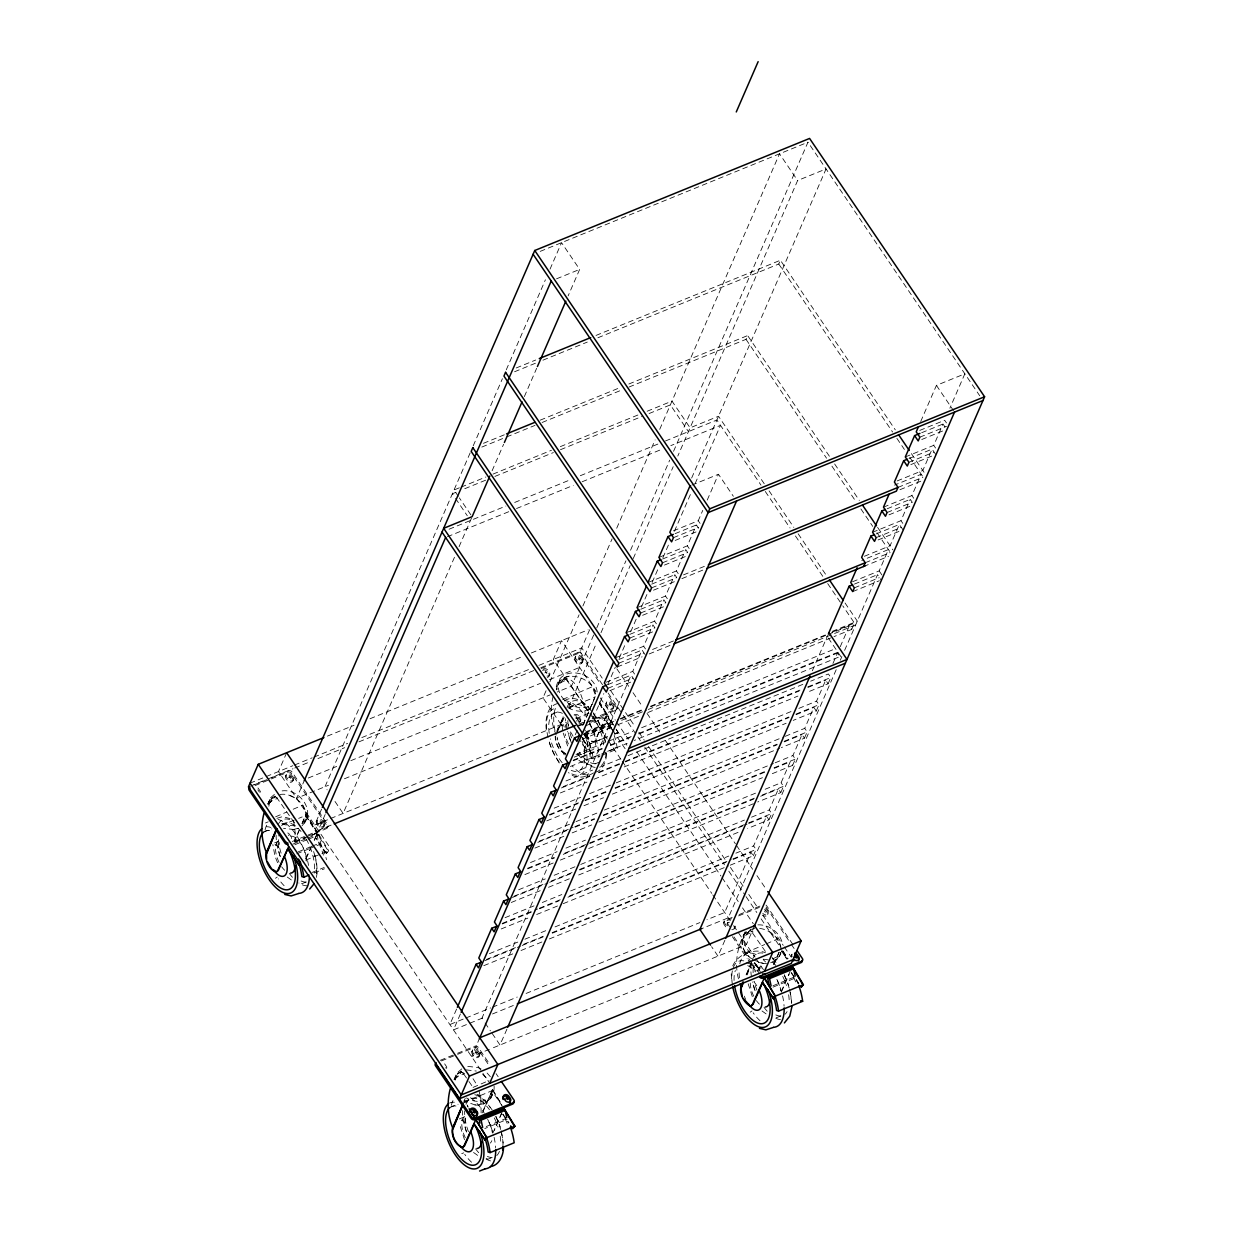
<?xml version="1.0" encoding="UTF-8"?>
<svg xmlns="http://www.w3.org/2000/svg" width="1233" height="1233" viewBox="0 0 1233 1233"><rect width="100%" height="100%" fill="white"/><g stroke="black" fill="none" stroke-linecap="round" stroke-linejoin="round"><path stroke-width="0.75" stroke-dasharray="5 3.75" d="M279.953 794.499C295.766 791.648 314.893 812.193 301.931 825.91C318.022 810.929 297.245 785.174 278.488 791.771M268.84 806.243L270.52 797.782L276.978 792.172M293.192 809.233L302.763 805.118L306.308 814.15L304.628 822.658M455.177 1080.17L456.796 1073.188L463.254 1067.593M492.584 1089.602L490.919 1098.033L484.461 1103.658L474.936 1104.922L464.348 1101.069L468.155 1107.234M494.109 1086.073C494.849 1096.507 485.972 1106.972 474.936 1104.922M481.132 1112.967L480.839 1099.343L479.144 1091.267M316.342 877.387L317.251 872.579L316.665 862.622L314.061 851.695M563.142 716.681L562.032 722.584L562.464 729.921M606.636 754.226C606.097 761.532 603.045 770.64 594.923 772.336M747.368 974.856L750.404 964.376M553.047 696.599C549.918 709.268 550.92 723.016 556.191 734.976M583.086 724.958L595.107 696.553M583.409 724.819C591.069 710.824 572.189 657.235 555.991 688.43C559.212 663.693 595.369 671.122 597.234 692.299M772.891 962.172L779.348 956.577L780.859 952.523L776.667 959.829L770.64 962.788M559.921 679.429C551.613 697.261 577.969 715.741 592.842 704.043M490.888 1098.064L492.522 1089.479L482.118 1112.998M744.747 933.027C740.848 941.966 747.275 951.845 754.92 956.438M745.256 931.701C737.226 946.451 734.051 963.882 738.86 980.204M557.593 731.508L563.204 717.637M462.884 1104.46L464.61 1100.853L467.985 1106.479M747.136 973.376L751.344 962.958M732.756 965.871C737.55 954.327 754.026 947.915 765.431 952.724M557.069 731.215L562.972 717.498M557.378 731.077L563.296 717.375M746.088 974.918L751.267 962.911M746.412 974.779L751.591 962.788M286.657 752.731L278.473 771.565L489.686 1083.329M267.792 804.07L270.52 797.782M285.532 776.42L286.102 775.095M292.93 780.674L293.5 779.333M304.767 779.456L296.583 798.29L328.487 785.267M294.425 841.476L298.879 830.61M301.915 823.629L305.984 814.289L317.436 832.784L314.122 840.367M299.203 830.487L294.656 840.952L295.18 832.475L293.223 817.464M302.239 823.505L305.923 814.196M470.158 452.865L325.003 786.7L327.13 789.844M473.225 445.807L502.417 378.685M506.254 369.854L545.418 279.768M550.026 269.164L561.554 242.67L579.664 269.395L568.136 295.889M321.597 809.11L314.631 825.031L328.903 819.221M316.511 822.149L317.081 820.824M325.158 814.489L318.253 830.379L332.432 824.584M311.872 846.146L305.137 860.187L310.778 848.042M314.446 840.243L317.76 832.645L306.308 814.15M323.909 826.387L324.479 825.062M327.346 827.775L327.916 826.449M454.468 557.301L343.113 813.426L334.59 800.849M459.077 546.712L472.116 516.719L459.339 497.855M492.106 470.759L503.619 444.265M524.364 396.579L536.648 368.313M549.224 675.807L549.795 674.482M546.049 690.757L542.982 697.816L561.077 724.542L564.159 717.467M549.887 681.926L579.078 614.805M582.916 605.973L612.092 538.852M616.7 528.248L655.108 439.934M659.717 429.346L779.518 153.801L797.628 180.527L677.811 456.056M574.917 658.068L575.503 656.742M540.871 667.669L580.096 651.671L589.929 629.077M593.674 634.995L571.403 686.226L557.193 692.021M596.757 627.936L625.932 560.815M630.541 550.226L669.704 460.14M673.557 451.309L807.954 142.211L979.757 395.808M582.315 662.321L582.901 660.98M568.767 706.879L596.402 643.287M601.01 632.699L630.202 565.577M633.269 558.503L673.203 466.66M628.984 387.054L746.011 339.337L747.645 335.576L830.333 457.628M597.913 337.765L778.763 264.016L780.397 260.255L895.297 429.855M580.204 721.536L580.774 720.211M575.287 734.745L577.214 730.321M456.595 1009.041L449.86 1024.546L464.04 1018.751M586.322 717.359L591.624 705.153M592.395 703.411L595.431 696.429M691.651 478.034L826.064 168.921L797.628 180.527M460.387 1014.004L453.482 1029.879L485.401 1016.871M593.088 718.315L603.831 693.609M607.669 684.777L615.329 667.13M619.166 658.314L626.071 642.424M630.679 631.835L636.814 617.718M641.422 607.129L647.556 593.027M652.165 582.438L658.299 568.321M662.907 557.732L669.041 543.614M674.42 531.253L691.297 492.429M695.135 483.613L720.457 425.385L670.814 445.622M605.896 703.796L606.466 702.471M585.613 734.945L590.345 741.033L594.537 741.834L606.821 714.431L599.192 702.101M585.937 734.806L590.669 740.91L594.845 741.711L607.145 714.292L599.515 701.962M613.294 708.035L613.88 706.709M454.052 1079.491L456.796 1073.188M634.733 680.493L631.111 675.145L481.903 1018.288L484.045 1021.433M606.097 682.25L632.76 671.369L642.039 650.038L645.66 655.37M615.236 657.852L643.672 646.262L652.951 624.931L656.572 630.263M626.164 632.745L654.584 621.155L663.863 599.808L667.485 605.156M637.076 607.638L665.512 596.048L674.79 574.701L678.412 580.049M647.988 582.531L676.424 570.941L685.702 549.594L689.324 554.942M658.915 557.424L687.336 545.834L696.414 524.95L700.036 530.298M673.388 530.868L698.263 520.727L702.748 510.4M707.233 500.074L718.454 474.273L733.358 496.283M616.731 709.422L617.301 708.096M471.792 1051.841L472.378 1050.516M479.776 1037.77L471.576 1056.604L489.347 1049.36M479.19 1056.08L479.776 1054.754M506.933 1029.123L500.012 1045.014L491.489 1032.437M482.442 1112.875L492.568 1089.571L502.108 1104.984M492.799 1133.173L502.001 1112.705M501.677 1112.829L494.279 1130.384M812.362 670.737L827.667 635.534M920.712 421.516L936.417 385.39L964.853 373.799L949.888 408.215M730.26 865.181L753.301 855.779L750.897 852.219L724.696 912.482L706.956 919.71M735.885 853.174L753.625 845.93L766.541 816.231L768.945 819.791L747.676 828.468M751.544 817.171L769.269 809.942L778.362 789.028L780.782 792.588L757.725 801.989M765.138 789.259L781.09 782.755L790.199 761.824L792.603 765.385L771.334 774.062M775.187 762.78L792.927 755.552L802.02 734.621L804.44 738.182L781.383 747.583M785.251 736.301L804.748 728.349L813.842 707.418L816.261 710.979L793.204 720.38M798.845 708.374L816.57 701.145L825.678 680.215L828.083 683.791L806.814 692.453M832.953 663.477L837.5 653.028L839.92 656.588L634.24 740.447M840.228 646.739L849.337 625.825L851.741 629.385L834.017 636.613M723.709 922.454L724.295 921.113M753.301 855.779L756.029 849.506L753.625 845.93M768.945 819.791L771.688 813.518L769.269 809.942M780.782 792.588L783.51 786.315L781.09 782.755M792.603 765.385L795.331 759.112L792.927 755.552M804.44 738.182L807.168 731.909L804.748 728.349M816.261 710.979L818.989 704.706L816.57 701.145M828.083 683.791L830.811 677.503L828.406 673.942L810.667 681.171M851.741 629.385L854.469 623.112L831.427 632.498M836.19 669.689L728.302 917.814L701.654 928.68M840.336 660.179L841.862 656.65M844.62 650.346L877.511 574.67L881.133 580.019M852.496 581.776L879.16 570.91L888.438 549.564L861.775 560.429M902.972 529.789L899.35 524.457L890.072 545.787L861.636 557.393M872.563 532.286L900.984 520.68L910.262 499.35L913.884 504.682M883.475 507.164L911.911 495.574L921.19 474.243L894.526 485.108M935.724 454.468L932.102 449.12L922.823 470.467L894.387 482.057M905.315 456.95L933.735 445.36L943.014 424.013L946.636 429.361M727.146 923.841L727.732 922.515M724.896 940.24L717.976 956.13L711.595 946.697M734.56 928.079L735.13 926.754M754.596 925.706L746.412 944.54L491.088 1048.651M767.65 914.578L768.236 913.252M758.125 969.554L758.711 968.229M773.615 964.53L778.917 952.323M773.923 964.391L779.241 952.184M779.348 956.577L780.89 953.032L778.177 956.315L771.411 959.444M791.232 956.068L791.802 954.727M781.244 991.686L790.137 971.342M781.568 991.548L789.166 974.162M268.316 804.317L275.406 796.533M454.592 1079.723L461.312 1072.001L464.641 1073.542M741.326 940.702L749.51 930.715M326.375 853.359L315.401 837.423L326.375 853.359L328.255 851.017L305.553 815.537L298.663 818.358M326.699 853.221L328.672 850.77L317.76 832.645L310.531 835.589M582.87 739.137L587.848 746.381L590.052 743.915L607.299 736.887M616.084 729.119L618.057 732.417L616.084 734.868L617.641 732.664L614.188 734.067M746.397 931.978C737.873 939.808 743.145 953.633 751.945 958.889M303.457 822.396L306.169 819.113M492.429 1094.534C486.927 1103.273 474.443 1102.841 466.475 1097.925M746.427 931.963C738.844 938.745 742.127 950.766 749.063 956.746M749.448 930.838L744.516 936.294A9.556 4.3 -38.7 0 1 752.87 932.564L750.635 930.977M569.353 676.146C562.51 676.902 556.237 682.774 556.761 689.941C558.564 666.668 594.938 676.193 595.693 695.797L592.164 686.781L561.847 699.82M461.712 1071.123L457.967 1073.45L454.253 1079.399L457.952 1073.481L461.697 1071.138L467.908 1080M275.637 816.801L286.811 811.992M745.58 952.77L764.722 944.524M766.309 943.846L777.484 939.037L780.643 946.528M473.071 1087.398L487.436 1081.218M540.208 251.378L807.954 142.211M556.561 278.812L579.664 269.395M516.211 367.973L535.708 360.021M596.001 335.438L780.397 260.255M514.577 371.75L535.846 363.072M542.936 360.175L587.278 342.096M483.459 443.31L504.729 434.632M540.193 420.16L619.983 387.64M628.845 384.018L747.645 335.576M481.826 447.07L504.867 437.669M506.64 436.944L535.014 425.385M542.104 422.487L621.894 389.952M459.339 487.821L454.021 489.994L458.275 496.283M461.111 487.112L485.91 476.986M493 474.104L551.475 450.261M560.337 446.639L638.309 414.843M647.171 411.236L671.985 401.11L690.095 427.836L718.515 416.245L764.784 484.538M455.917 492.321L452.372 493.755L454.515 496.899M464.779 488.7L486.049 480.038M494.911 476.416L553.386 452.573M560.476 449.691L641.992 416.446M649.082 413.548L670.351 404.886L688.446 431.612M449.089 529.204L505.838 506.069M514.7 502.447L569.661 480.038M580.311 475.707L658.314 443.895M665.419 440.998L716.882 420.006L760.992 485.124M447.394 536.725L509.46 511.418M516.55 508.52L573.283 485.386M582.146 481.764L661.936 449.244M691.805 485.139L718.454 474.273M919.787 430.394L944.663 420.253L946.466 422.919M921.698 432.706L943.014 424.013M675.098 533.658L696.414 524.95M673.449 537.665L698.325 527.524M919.849 437.191L946.497 426.325M921.76 439.503L943.091 430.81M675.16 540.439L696.491 531.747M662.599 559.011L685.702 549.594M908.998 458.553L932.102 449.12M662.537 562.772L687.413 552.631M908.937 462.298L933.813 452.157M664.448 565.084L685.764 556.391M910.848 464.61L932.163 455.917M651.687 584.134L674.79 574.701M651.61 587.879L676.485 577.738M683.529 574.871L706.586 565.469M898.009 487.405L922.9 477.263M653.521 590.191L674.852 581.498M681.895 578.631L704.937 569.23M899.936 489.717L921.267 481.024M327.439 736.101L354.041 725.266M369.992 718.747L522.484 656.572M531.346 652.966L588.141 629.801M640.775 609.241L663.863 599.808M887.174 508.767L910.262 499.35M640.698 612.986L665.573 602.845M887.097 512.512L911.973 502.37M642.609 615.298L663.94 606.605M889.008 514.839L910.339 506.131M250.037 783.155L292.837 765.708M294.425 765.061L312.165 757.833M313.937 757.108L347.629 743.376M361.808 737.581L530.252 668.903M538.929 665.358L581.729 647.911L602.213 678.135M250.191 786.192L266.236 779.657M268.023 778.932L292.992 768.745M294.764 768.02L309.036 762.194M317.944 758.572L344.701 747.66M358.973 741.834L533.735 670.582M253.998 784.897L269.58 778.547M271.322 777.838L288.645 770.779A2.451 1.973 23.5 0 1 291.928 771.843L327.685 824.63A2.451 1.973 23.5 0 1 326.961 827.343L306.169 835.82M541.071 668.579L577.46 653.752A2.451 1.973 23.5 0 1 580.743 654.815L600.718 684.315M255.154 785.529L288.06 772.105A2.451 1.973 23.5 0 1 291.342 773.168L327.115 825.956A2.451 1.973 23.5 0 1 326.391 828.668L307.325 836.436M629.847 634.348L652.951 624.931M876.247 533.874L899.35 524.457M629.77 638.093L654.661 627.951M876.185 537.619L901.061 527.477M544.847 672.879L547.36 671.846M577.938 659.378L580.45 658.36M288.553 777.73L291.065 776.713M631.697 640.405L653.012 631.712M878.096 539.946L899.412 531.253M308.312 778.008L336.686 766.448M350.866 760.653L540.593 683.298M549.456 679.676L579.602 667.392M618.935 659.455L642.039 650.038M618.858 663.2L643.734 653.058M652.55 649.467L673.819 640.79M865.258 562.726L890.149 552.584M617.224 666.976L642.1 656.819M649.144 653.952L670.413 645.275M863.624 566.502L888.5 556.345M344.454 778.763L550.134 694.903M557.624 703.488C545.849 706.601 545.032 721.706 546.496 731.554M265.48 822.966L268.239 821.841M608.008 684.562L631.111 675.145M854.407 584.088L877.511 574.67M607.946 688.307L632.822 678.165M854.346 587.848L879.221 577.691M552.923 713.815L559.782 711.056M569.307 707.125L571.989 706.047M609.857 690.634L631.188 681.941M852.712 591.609L879.36 580.743M263.538 832.167L271.815 828.838M569.091 707.727L594.953 697.184M281.417 825.386L296.937 819.051M330.583 818.527L566.409 722.368M575.826 718.592L589.513 712.951L553.309 659.501L561.493 640.667L595.971 691.574M608.917 705.091L611.429 704.074M319.532 823.444L322.029 822.426M559.196 726.499L567.211 723.216A17.231 8.014 67.8 0 0 564.93 729.335M274.62 842.879L277.826 841.569M578.894 724.095L584.211 721.921M592.102 718.87L616.346 708.99A2.451 1.973 23.5 0 0 617.086 706.278M292.313 841.461L304.443 836.513M577.661 725.852L584.596 723.031M586.322 722.322L615.776 710.316A2.451 1.973 23.5 0 0 616.5 707.603L607.037 693.64M295.196 841.384L305.599 837.145M579.156 725.852L587.864 722.153M589.497 721.644L607.145 714.292L615.082 727.47M295.011 841.923L308.805 836.298M294.934 842.108L305.275 837.885M312.18 835.08L317.667 832.83M590.838 722.291L606.312 715.972L608.27 716.573L610.258 725.651A38.131 17.74 67.8 0 1 611.969 729.489M292.853 844.143L306.601 838.532M308.327 837.839L316.912 834.325L318.885 834.926L320.857 844.019A38.131 17.74 67.8 0 1 326.498 859.663M585.922 725.682L608.27 716.573M294.81 844.744L306.847 839.827M308.574 839.134L318.885 834.926M586.045 731.739L610.921 721.598L615.175 727.886M832.445 631.265L857.32 621.124L844.405 602.058M584.966 733.003L618.658 719.271M620.43 718.546L643.472 709.145M650.562 706.247L829.655 633.223M583.363 734.267L613.51 721.983M620.6 719.086L641.884 710.408M650.747 706.802L826.28 635.211M828.052 634.502L849.337 625.825M584.211 734.883L608.285 725.066L610.258 725.651L586.184 735.469L584.211 734.883A38.547 17.94 67.8 0 1 591.254 758.233L593.227 758.834L600.101 756.029M298.263 851.833L310.3 846.932M312.026 846.223L318.9 843.418L320.857 844.019L312.273 847.518M584.396 735.5L612.77 723.941M621.632 720.319L646.446 710.193M648.234 709.484L855.687 624.884L842.771 605.835M296.799 853.822L310.546 848.212M582.238 739.276L615.914 725.543M617.687 724.819L638.971 716.142M647.834 712.52L832.244 637.338M589.836 743.915L607.484 736.733M614.527 733.851L618.057 732.417M305.738 860.11L328.672 850.77M587.848 746.381L582.192 737.55M576.042 754.473L606.189 742.174M607.961 741.449L632.776 731.339M641.638 727.717L834.911 648.912M275.468 878.266L277.209 877.064M574.301 757.108L582.33 753.841M585.336 752.608L593.366 749.34M573.129 760.206L603.276 747.907M610.366 745.025L631.65 736.348M638.74 733.45L839.103 651.748M573.314 760.746L603.446 748.462M610.551 745.564L630.048 737.611M638.91 733.989L837.5 653.028M570.401 766.479L598.776 754.904M607.638 751.298L627.15 743.345M591.254 758.233L599.855 754.735M601.581 754.041L615.329 748.431L617.301 749.017A38.131 17.74 67.8 0 0 614.188 735.377M312.196 872.394L324.217 867.477M601.827 755.32L617.301 749.017M314.153 872.979L324.479 868.772M580.558 769.793L584.581 768.159C593.736 757.216 590.653 741.649 584.92 729.859M599.623 762.025L591.347 765.339L581.591 762.21L576.674 758.711M565.978 780.951L592.58 770.101M599.67 767.203L620.954 758.542M628.044 755.644L803.577 684.068M593.551 772.906C585.798 777.622 575.503 779.58 568.444 772.536M563.08 786.685L589.682 775.834M598.544 772.212L623.359 762.102M625.131 761.378L800.679 689.802M807.769 686.904L830.811 677.503M561.477 787.949L589.852 776.374M598.714 772.767L623.544 762.641M625.316 761.917L799.076 691.066M807.939 687.444L825.678 680.215M560.352 792.958L586.954 782.107M594.044 779.225L617.086 769.824M624.175 766.926L797.951 696.075M554.156 808.154L580.758 797.304M589.621 793.682L614.45 783.572M616.223 782.847L791.756 711.271M549.486 814.597L583.163 800.864M584.935 800.14L607.992 790.738M615.082 787.856L788.843 717.005M795.948 714.107L818.989 704.706M549.656 815.152L578.03 803.577M585.12 800.695L606.389 792.018M615.267 788.396L789.028 717.544M796.117 714.647L813.842 707.418M546.743 820.885L576.89 808.586M583.98 805.704L603.492 797.751M612.354 794.129L786.115 723.278M540.563 836.066L574.254 822.334M576.027 821.61L597.296 812.932M604.386 810.05L783.479 737.026M539.422 841.076L573.114 827.343M574.886 826.619L594.398 818.666M603.261 815.059L777.021 744.193M784.111 741.31L807.168 731.909M537.835 842.355L567.966 830.056M575.056 827.173L594.568 819.221M603.43 815.599L777.191 744.747M784.296 741.85L802.02 734.621M534.922 848.088L565.068 835.789M572.158 832.891L591.655 824.939M598.76 822.057L779.61 748.308M530.498 862.545L557.1 851.71M565.962 848.088L585.475 840.135M592.564 837.238L773.415 763.504M527.601 868.279L554.187 857.444M564.837 853.097L587.879 843.696M589.651 842.971L765.2 771.396M774.062 767.789L795.331 759.112M527.77 868.833L554.372 857.983M563.234 854.361L588.064 844.251M589.836 843.526L765.369 771.95M774.232 768.329L790.199 761.824M524.873 874.567L553.232 862.992M560.337 860.095L581.606 851.417M588.696 848.535L762.472 777.684M518.677 889.748L545.279 878.913M554.141 875.291L578.955 865.165M580.728 864.441L756.276 792.865M513.991 896.206L544.138 883.922M551.228 881.025L572.513 872.347M579.602 869.45L755.135 797.874M762.225 794.992L783.51 786.315M512.404 897.47L547.868 883.013M549.641 882.289L572.682 872.887M579.772 870.005L753.548 799.154M760.638 796.256L778.362 789.028M511.263 902.479L541.41 890.195M548.5 887.298L569.785 878.62M578.647 875.014L755.952 802.714M505.083 917.676L535.214 905.376M542.304 902.494L561.816 894.541M570.679 890.92L744.439 820.068M502.17 923.409L537.634 908.952M539.407 908.228L560.676 899.551M569.554 895.929L746.859 823.629M748.631 822.904L771.688 813.518M502.34 923.949L532.486 911.665M539.576 908.767L559.088 900.814M567.951 897.208L747.028 824.183M748.801 823.459L766.541 816.231M501.214 928.958L527.816 918.123M536.679 914.501L561.493 904.375M563.265 903.65L740.586 831.35M489.424 953.664L517.798 942.089M524.888 939.207L547.945 929.805M555.035 926.908L728.795 856.056M486.526 959.397L516.658 947.098M523.763 944.216L543.26 936.263M552.122 932.641L731.215 859.617M732.988 858.892L756.029 849.506M484.923 960.661L520.388 946.204M522.16 945.48L543.445 936.803M552.307 933.196L726.067 862.329M733.157 859.447L750.897 852.219M483.798 965.67L513.93 953.386M521.035 950.489L542.304 941.812M549.394 938.93L728.487 865.905M465.812 1018.026L490.642 1007.916M492.414 1007.191L517.228 997.065M526.106 993.444L699.866 922.592M492.491 1013.973L515.533 1004.587M732.186 917.414L725.251 920.234A2.451 1.973 23.5 0 0 724.526 922.931L727.67 927.586M739.106 914.578L763.366 904.698M731.601 918.739L724.68 921.56A2.451 1.973 23.5 0 0 723.941 924.257L727.1 928.927M738.536 915.903L762.78 906.024M765.785 910.617L764.522 911.141L765.323 912.312M440.258 1060.318L455.856 1053.953M457.582 1053.259L474.905 1046.185A2.451 1.973 23.5 0 1 478.188 1047.249L489.763 1064.341M441.414 1060.935L474.335 1047.511A2.451 1.973 23.5 0 1 477.618 1048.589L489.193 1065.666M474.813 1053.136L477.325 1052.119M449.814 1107.573L458.075 1104.259M468.864 1099.805L464.286 1100.992L465.041 1101.562M464.24 1102.21L491.905 1090.773L503.696 1108.19M772.983 985.753L793.62 977.337L795.593 977.923L771.519 987.741M459.277 1118.947L464.086 1116.99M750.188 1012.17L751.945 1010.983M486.249 1126.546L505.16 1118.84L507.133 1119.425L484.785 1128.534M461.728 1153.672L463.731 1152.855M564.514 700.683C573.515 694.842 584.488 701.546 590.037 709.006M276.901 818.327L282.619 816.6L290.695 818.804M306.216 882.011L301.962 883.691L298.494 882.89M780.936 1015.93L776.682 1017.61L773.214 1016.809M491.058 1157.987L488.222 1159.112L484.754 1158.296M293.654 829.47L298.186 828.252L293.654 829.47L283.559 828.329M754.673 928.418L750.142 929.636L765.662 951.814M295.18 825.94L285.085 824.8L280.199 822.519M757.894 924.858C769.346 924.303 780.859 933.073 782.57 944.57M768.251 959.86L759.821 958.719M753.394 959.968L763.381 963.42L768.375 963.389M467.769 1066.375L477.865 1067.516L482.75 1069.797M466.228 1069.905L476.323 1071.045M565.793 753.517C558.903 751.436 555.682 742.867 555.497 736.193M565.469 753.64C558.58 751.56 555.359 743.006 555.174 736.332M759.667 928.387C769.901 929.744 779.518 937.604 781.028 948.115M758.28 962.249L763.381 963.42M746.535 962.757L756.291 965.901L761.208 969.4M568.059 707.696C575.04 711.795 584.642 712.936 591.301 707.572L587.571 709.9L564.822 677.364M290.063 795.639L294.949 797.921M750.126 930.453L753.101 932.04M277.595 798.244L274.99 796.718L269.796 802.375A9.556 4.3 -38.7 0 1 277.579 798.66M463.855 1073.666L461.265 1072.14L456.071 1077.796A9.556 4.3 -38.7 0 1 463.839 1074.066M762.009 1010.968L766.926 1014.482M287.274 877.064L292.206 880.562M476.971 1094.21L483.644 1098.973L492.09 1109.792M473.549 1152.47L478.466 1155.968M769.669 931.84L777.499 939.053M482.658 1074.405L489.039 1080.555M487.097 1073.034L490.58 1077.01M575.873 717.128L582.392 725.574M772.105 957.471L777.545 963.805M276.454 797.196L296.12 825.293M468.941 1081.48L472.039 1085.919M478.25 1094.796L484.461 1103.658M791.447 972.652L798.429 982.793M791.124 972.791L800.094 985.814M614.096 731.97L604.802 719.07L613.772 732.109M502.987 1114.154L508.967 1122.847M502.679 1114.278L508.659 1122.97M936.417 385.39L953.463 410.543M933.735 445.36L935.554 448.026M911.403 453.621L924.627 473.148M778.763 264.016L892.584 432.028M896.884 438.362L904.405 449.459M909.769 457.397L923.733 477.988M911.911 495.574L913.715 498.255M900.984 520.68L902.803 523.362M834.633 463.962L859.324 500.413M877.588 527.37L892.784 549.81M746.011 339.337L826.557 458.214M831.921 466.151L855.548 501.014M860.911 508.936L872.717 526.368M877.017 532.718L891.151 553.571M879.16 570.91L881.872 574.917M769.084 490.888L793.836 527.416M798.136 533.766L826.11 575.056M765.292 491.474L790.045 528.001M795.424 535.954L823.397 577.244M827.697 583.594L841.692 604.247M828.314 638.047L841.091 656.912M698.263 520.727L700.067 523.393M687.336 545.834L689.155 548.5M676.424 570.941L678.227 573.607M665.512 596.048L667.315 598.714M654.584 621.155L656.403 623.836M643.672 646.262L645.476 648.943M632.76 671.369L634.563 674.05M616.854 668.841L628.722 686.334M633.022 692.699L642.732 707.018M647.032 713.383L659.963 732.464M665.358 740.416L735.407 843.819M736.486 845.406L752.639 869.265M756.954 875.63L766.649 889.933M792.942 944.57L766.649 905.762A2.451 1.973 23.5 0 0 766.001 905.099M766.063 907.087L790.261 942.798M791.309 944.355L794.468 949.009M610.828 690.85L634.533 725.852M638.848 732.217L644.242 740.17M648.543 746.52L726.129 861.05M730.445 867.415L744.455 888.099M748.77 894.449L758.465 908.767M762.78 915.133L783.248 945.357M784.327 946.944L790.8 956.484M580.096 651.671L602.721 685.07M608.116 693.023L622.126 713.707M623.204 715.294L640.436 740.756M644.751 747.106L724.495 864.826M728.811 871.176L744.979 895.035M746.057 896.638L756.831 912.543M761.131 918.893L781.614 949.117M782.693 950.72L788.072 958.673M578.4 657.682L579.988 660.04M609.379 703.411L610.967 705.769M600.286 697.94L615.375 720.195M616.454 721.798L628.306 739.291M636.922 752.007L720.981 876.077M722.06 877.68L738.228 901.539M742.528 907.889L753.301 923.794M616.238 729.458L626.888 745.164M455.578 498.471L467.292 515.764M609.287 725.358L611.414 728.503M612.477 730.075L625.254 748.94M589.944 713.583L607.191 739.029M608.254 740.617L621.185 759.713M622.264 761.3L711.718 893.324M712.797 894.911L732.572 924.103M733.635 925.675L754.935 957.116M755.891 958.534L763.443 969.677M729.72 926.831L728.117 924.473A3.052 2.466 23.5 0 1 730.506 920.897M733.989 936.91L750.82 961.755M751.868 963.312L757.139 971.065M732.356 936.679L747.09 958.426M748.138 959.983L755.505 970.849M545.294 671.184L546.897 673.542M576.273 716.897L577.876 719.255M485.108 1023.005L490.426 1030.865M496.082 1073.65L498.178 1076.763M289.015 776.035L290.603 778.393M319.979 821.764L321.582 824.122M475.275 1051.456L476.878 1053.814M290.988 836.59L289.401 834.232A3.052 2.466 23.5 0 0 286.75 832.707M257.836 789.844L259.439 792.202M786.793 958.781L781.429 950.859L786.716 958.966M599.315 703.334L606.821 714.431M599.238 703.519L612.693 724.465M754.92 963.682L760.283 971.604M305.645 815.352L317.436 832.784M473.01 1078.69L476.477 1084.223M782.94 951.152L787.702 958.858M782.616 951.275L787.378 958.981M759.466 969.708L755.49 963.281L759.358 969.893M754.704 962.665L759.482 970.371M492.26 1089.695L501.785 1105.107M583.872 734.036L590.052 743.915M593.304 712.797L599.053 722.492L603.446 733.342L605.619 742.451M559.243 763.027L553.509 753.332L549.101 742.497M784.373 974.764L788.781 985.614M752.315 996.634L748.169 983.795M567.627 745.965L563.234 733.142M495.928 1116.266L500.321 1127.101M464.502 1139.724L459.339 1123.679M277.579 862.715L274.99 856.319L272.847 844.605M789.644 989.251L791.786 1003.184M501.199 1130.753L503.234 1143.022M606.312 715.972L608.285 725.066A38.547 17.94 67.8 0 1 609.996 728.903M316.912 834.325L318.9 843.418A38.547 17.94 67.8 0 1 323.431 855.132M731.246 973.87L731.724 982.162M471.561 1162.257A39.379 18.325 67.8 0 1 464.687 1154.258M451.355 1105.292A39.379 18.325 67.8 0 1 453.821 1099.065M470.482 1097.709A39.379 18.325 67.8 0 1 484.338 1113.26M487.667 1119.302A39.379 18.325 67.8 0 1 493.709 1135.701M494.109 1137.365A39.379 18.325 67.8 0 1 495.62 1147.676M451.093 1106.695A31.503 14.657 67.8 0 1 459.262 1107.111M465.303 1137.705A17.231 8.014 67.8 0 1 466.428 1116.065M449.521 1103.088A35.433 16.491 67.8 0 1 455.701 1102.456M461.234 1119.996A17.231 8.014 67.8 0 1 467.322 1125.683M490.595 1160.916A35.433 16.491 67.8 0 1 485.078 1158.373M478.728 1152.732A35.433 16.491 67.8 0 1 475.059 1148.123M466.675 1132.125A35.433 16.491 67.8 0 1 462.375 1110.625M463.87 1101.285A35.433 16.491 67.8 0 1 465.288 1098.433M474.751 1094.688A35.433 16.491 67.8 0 1 490.287 1107.481M495.743 1116.666A35.433 16.491 67.8 0 1 502.925 1146.721M492.229 1157.479A31.503 14.657 67.8 0 1 487.035 1156.261M468.448 1131.647A31.503 14.657 67.8 0 1 464.687 1110.979M465.951 1104.244A31.503 14.657 67.8 0 1 489.455 1109.731M494.279 1117.899A31.503 14.657 67.8 0 1 497.993 1127.024M500.197 1136.24A31.503 14.657 67.8 0 1 500.675 1144.625M499.411 1151.36A31.503 14.657 67.8 0 1 496.498 1155.783M466.29 1131.493A17.231 8.014 67.8 0 1 467.107 1115.757M489.023 1122.384A17.231 8.014 67.8 0 1 492.26 1132.418M491.828 1140.679A17.231 8.014 67.8 0 1 490.241 1143.099M505.16 1118.84A38.547 17.94 67.8 0 1 508.397 1126.577M446.67 1068.256A3.052 2.466 23.5 0 0 446.284 1066.283L444.681 1063.925A3.052 2.466 23.5 0 0 442.046 1062.399M445.699 1067.608A3.052 2.466 23.5 0 1 446.038 1068.256M760.021 1020.754A39.379 18.325 67.8 0 1 753.147 1012.771M739.461 977.8A39.379 18.325 67.8 0 1 739.106 969.153M739.8 963.79A39.379 18.325 67.8 0 1 756.168 954.604M763.196 959.613A39.379 18.325 67.8 0 1 765.523 961.971M776.867 979.372A39.379 18.325 67.8 0 1 782.169 994.214M782.57 995.879A39.379 18.325 67.8 0 1 784.08 1006.174M734.067 980.435A31.503 14.657 67.8 0 1 735.346 970.51M747.722 965.609A31.503 14.657 67.8 0 1 755.582 971.912M732.387 984.566A35.433 16.491 67.8 0 1 732.464 970.309M733.265 967.566A35.433 16.491 67.8 0 1 747.183 962.048M750.959 964.406A35.433 16.491 67.8 0 1 759.698 973.746M759.405 1004.171A17.231 8.014 67.8 0 1 756.399 1000.672M753.748 996.218A17.231 8.014 67.8 0 1 750.234 983.04M745.734 999.485A17.231 8.014 67.8 0 1 744.3 996.172M753.795 981.73A17.231 8.014 67.8 0 1 757.601 987.094M780.504 1019.66A35.433 16.491 67.8 0 1 773.538 1016.886M767.188 1011.23A35.433 16.491 67.8 0 1 763.52 1006.621M755.12 990.638A35.433 16.491 67.8 0 1 752.438 981.93M751.436 976.798A35.433 16.491 67.8 0 1 751.514 962.541M752.315 959.798A35.433 16.491 67.8 0 1 766.232 954.28M772.567 958.781A35.433 16.491 67.8 0 1 776.343 962.819M784.188 975.164A35.433 16.491 67.8 0 1 789.829 990.669M790.214 992.411A35.433 16.491 67.8 0 1 791.432 1003.477M780.689 1015.977A31.503 14.657 67.8 0 1 775.495 1014.759M756.908 990.145A31.503 14.657 67.8 0 1 754.303 981.483M753.116 972.667A31.503 14.657 67.8 0 1 754.411 962.742M772.397 961.832A31.503 14.657 67.8 0 1 775.757 965.424M782.739 976.397A31.503 14.657 67.8 0 1 786.438 985.537M788.642 994.738A31.503 14.657 67.8 0 1 789.135 1003.123M787.07 1011.615A31.503 14.657 67.8 0 1 784.959 1014.281M754.735 989.991A17.231 8.014 67.8 0 1 753.255 981.807M777.484 980.882A17.231 8.014 67.8 0 1 780.705 990.916M793.62 977.337A38.547 17.94 67.8 0 1 796.857 985.09M796.472 979.834A38.131 17.74 67.8 0 1 798.09 983.703M758.203 970.88A3.052 2.466 23.5 0 1 763.042 968.907M759.096 970.201A3.052 2.466 23.5 0 1 762.98 967.104M791.293 957.378A3.052 2.466 23.5 0 1 791.94 954.989M792.202 956.7A3.052 2.466 23.5 0 1 792.064 954.142M734.159 926.122A3.052 2.466 23.5 0 1 733.835 929.143M733.25 929.497A3.052 2.466 23.5 0 1 731.786 929.682M735.192 926.106A3.052 2.466 23.5 0 1 733.82 928.172M727.547 925.798A3.052 2.466 23.5 0 1 730.691 922.392M764.522 909.214A3.052 2.466 23.5 0 1 765.662 910.262L767.25 912.62A3.052 2.466 23.5 0 1 762.734 915.24M765.739 908.351A3.052 2.466 23.5 0 1 766.232 908.937L767.835 911.295A3.052 2.466 23.5 0 1 766.926 914.67A3.052 2.466 23.5 0 1 762.826 913.329M582.762 737.473A35.433 16.491 67.8 0 1 585.49 768.513A35.433 16.491 67.8 0 1 569.137 772.382M559.135 762.117A35.433 16.491 67.8 0 1 548.5 739.184M548.053 737.426A35.433 16.491 67.8 0 1 555.991 708.405M588.218 775.018A39.379 18.325 67.8 0 1 572.359 766.14M564.221 754.873A39.379 18.325 67.8 0 1 557.146 738.875M554.958 730.583A39.379 18.325 67.8 0 1 555.359 708.466M564.329 700.822A39.379 18.325 67.8 0 1 584.735 715.34M589.189 722.476A39.379 18.325 67.8 0 1 598.822 757.324M582.053 741.033A31.503 14.657 67.8 0 1 571.11 770.255M562.125 762.672A31.503 14.657 67.8 0 1 550.365 738.844M549.24 733.358A31.503 14.657 67.8 0 1 562.387 713.337M566.055 755.182A17.231 8.014 67.8 0 1 557.177 737.18M556.9 732.602A17.231 8.014 67.8 0 1 564.36 726.237M570.447 731.924A17.231 8.014 67.8 0 1 573.098 736.378M583.147 738.105A17.231 8.014 67.8 0 1 577.152 754.087M568.428 743.946A17.231 8.014 67.8 0 1 565.192 733.912M595.169 767.388A35.433 16.491 67.8 0 1 576.273 751.483M570.478 740.108A35.433 16.491 67.8 0 1 567.55 731.416M567.118 729.659A35.433 16.491 67.8 0 1 565.531 718.7M566.98 707.526A35.433 16.491 67.8 0 1 592.225 712.088M593.412 713.707A35.433 16.491 67.8 0 1 605.495 743.53M606.05 752.962A35.433 16.491 67.8 0 1 601.35 765.523M595.354 763.705A31.503 14.657 67.8 0 1 579.032 752.099M571.573 737.889A31.503 14.657 67.8 0 1 569.415 731.077M568.29 725.59A31.503 14.657 67.8 0 1 567.766 718.762M569.877 708.713A31.503 14.657 67.8 0 1 591.516 714.539M592.564 715.972A31.503 14.657 67.8 0 1 603.723 745.965M589.497 724.156A17.231 8.014 67.8 0 1 594.26 748.308A17.231 8.014 67.8 0 1 579.464 739.446M576.659 721.151A17.231 8.014 67.8 0 1 583.425 718.469M584.874 733.512A17.231 8.014 67.8 0 1 587.262 749.078A17.231 8.014 67.8 0 1 580.157 752.87M571.434 742.713A17.231 8.014 67.8 0 1 568.197 732.679M567.935 728.102A17.231 8.014 67.8 0 1 568.629 724.418M586.184 735.469A38.131 17.74 67.8 0 1 593.227 758.834M613.402 738.752A38.547 17.94 67.8 0 1 615.329 748.431M578.03 652.427A2.451 1.973 23.5 0 1 581.313 653.49M578.894 722.939A3.052 2.466 23.5 0 0 579.803 719.563L578.2 717.205A3.052 2.466 23.5 0 0 574.809 715.695M578 721.814A3.052 2.466 23.5 0 0 580.373 718.238L578.786 715.88A3.052 2.466 23.5 0 0 573.638 715.371M547.205 677.41A3.052 2.466 23.5 0 0 548.824 673.85L547.236 671.492A3.052 2.466 23.5 0 0 542.535 670.505M547.02 676.085A3.052 2.466 23.5 0 0 549.409 672.509L547.806 670.166A3.052 2.466 23.5 0 0 542.659 669.658M284.129 885.71A39.379 18.325 67.8 0 1 278.427 878.852M265.08 829.871A39.379 18.325 67.8 0 1 268.532 822.349M278.088 819.483A39.379 18.325 67.8 0 1 308.774 866.814M264.818 831.289A31.503 14.657 67.8 0 1 273.002 831.689M284.684 870.251A17.231 8.014 67.8 0 1 281.679 866.768M279.028 862.299A17.231 8.014 67.8 0 1 280.153 840.644M274.974 844.59A17.231 8.014 67.8 0 1 281.062 850.277M266.605 826.773A35.433 16.491 67.8 0 1 270.936 827.497M307.156 885.772A35.433 16.491 67.8 0 1 298.818 882.967M292.468 877.31A35.433 16.491 67.8 0 1 288.799 872.702M280.4 856.719A35.433 16.491 67.8 0 1 276.115 835.203M278.242 824.368A35.433 16.491 67.8 0 1 291.512 820.361M313.629 851.525A35.433 16.491 67.8 0 1 316.033 876.139M305.969 882.057A31.503 14.657 67.8 0 1 300.775 880.84M281.109 853.144A31.503 14.657 67.8 0 1 278.411 835.558M282.604 824.399A31.503 14.657 67.8 0 1 301.037 831.52M306.2 839.056A31.503 14.657 67.8 0 1 313.999 872.825M280.014 856.072A17.231 8.014 67.8 0 1 280.831 840.351M291.188 836.159A17.231 8.014 67.8 0 1 301.499 844.636A17.231 8.014 67.8 0 1 306.262 861.59M291.312 837.238A3.052 2.466 23.5 0 1 291.389 838.563M288.322 834.988A3.052 2.466 23.5 0 1 288.815 835.558M260.471 792.187A3.052 2.466 23.5 0 0 260.009 790.877L258.421 788.519A3.052 2.466 23.5 0 0 255.786 786.978M268.964 801.358L267.977 804.024L271.676 798.059L275.421 795.717L268.994 801.311M564.113 678.566L559.196 684.022A9.556 4.3 -38.7 0 1 567.534 680.292L564.113 678.566M582.5 659.023L580.913 656.665A3.052 2.466 23.5 0 0 576.797 655.324A3.052 2.466 23.5 0 0 575.888 658.715L577.491 661.058A3.052 2.466 23.5 0 0 581.591 662.398A3.052 2.466 23.5 0 0 582.5 659.023M613.479 704.737L611.876 702.378A3.052 2.466 23.5 0 0 607.777 701.053A3.052 2.466 23.5 0 0 606.867 704.428L608.47 706.786A3.052 2.466 23.5 0 0 612.57 708.127A3.052 2.466 23.5 0 0 613.479 704.737M581.93 660.349L580.327 657.99A3.052 2.466 23.5 0 0 576.227 656.665A3.052 2.466 23.5 0 0 575.318 660.04L576.905 662.398A3.052 2.466 23.5 0 0 581.02 663.724A3.052 2.466 23.5 0 0 581.93 660.349M612.893 706.077L611.306 703.719A3.052 2.466 23.5 0 0 607.206 702.378A3.052 2.466 23.5 0 0 606.282 705.754L607.884 708.112A3.052 2.466 23.5 0 0 611.984 709.453A3.052 2.466 23.5 0 0 612.893 706.077M293.115 777.376L291.512 775.018A3.052 2.466 23.5 0 0 287.412 773.677A3.052 2.466 23.5 0 0 286.503 777.067L288.09 779.426A3.052 2.466 23.5 0 0 292.206 780.751A3.052 2.466 23.5 0 0 293.115 777.376M324.094 823.089L322.491 820.731A3.052 2.466 23.5 0 0 318.391 819.406A3.052 2.466 23.5 0 0 317.482 822.781L319.07 825.139A3.052 2.466 23.5 0 0 323.185 826.48A3.052 2.466 23.5 0 0 324.094 823.089M479.375 1052.782L477.788 1050.424A3.052 2.466 23.5 0 0 473.672 1049.098A3.052 2.466 23.5 0 0 472.763 1052.473L474.366 1054.832A3.052 2.466 23.5 0 0 478.466 1056.172A3.052 2.466 23.5 0 0 479.375 1052.782M292.529 778.701L290.942 776.343A3.052 2.466 23.5 0 0 286.827 775.018A3.052 2.466 23.5 0 0 285.917 778.393L287.52 780.751A3.052 2.466 23.5 0 0 291.62 782.076A3.052 2.466 23.5 0 0 292.529 778.701M323.508 824.43L321.921 822.072A3.052 2.466 23.5 0 0 317.806 820.731A3.052 2.466 23.5 0 0 316.896 824.106L318.499 826.464A3.052 2.466 23.5 0 0 322.599 827.805A3.052 2.466 23.5 0 0 323.508 824.43M478.805 1054.123L477.202 1051.764A3.052 2.466 23.5 0 0 473.102 1050.424A3.052 2.466 23.5 0 0 472.193 1053.799L473.78 1056.157A3.052 2.466 23.5 0 0 477.895 1057.498A3.052 2.466 23.5 0 0 478.805 1054.123"/><path stroke-width="1.5" d="M503.511 1148C503.11 1155.968 499.211 1165.185 490.426 1166.665M791.971 1006.498L789.752 1016.177L784.388 1022.928M263.985 813.395C260.548 826.542 261.273 840.875 266.806 853.328L276.624 829.038M450.245 1088.816C446.824 1101.948 447.533 1116.281 453.066 1128.75L462.884 1104.46M742.929 983.78L741.526 987.248L740.185 983.734M276.546 829.008L266.189 852.989C264.91 860.141 268.902 869.635 276.069 871.993L278.365 870.344L287.828 848.674L298.787 864.595L287.828 848.674M276.855 828.869L266.513 852.866L266.59 859.231M462.807 1104.414L452.465 1128.411C451.186 1135.547 455.162 1145.056 462.344 1147.414L464.625 1145.765L474.089 1124.08L485.047 1140.016L474.089 1124.08M463.13 1104.29L452.788 1128.272C451.509 1135.423 455.486 1144.918 462.668 1147.276M743.129 981.761C737.596 989.606 741.942 1000.857 749.371 1005.635L751.113 1005.789M742.713 983.348L740.833 988.465L742.174 995.817M323.894 737.55L258.236 764.321L248.403 786.931L459.616 1098.695L791.309 963.435L801.142 940.841L767.727 891.536M304.258 780.628L534.752 250.499L809.588 138.435L984.597 396.764L754.087 926.877M277.24 871.577L288.645 846.778M322.306 807.384L551.228 280.985M325.928 812.732L445.622 537.449M489.794 476.061L472.131 516.673L443.695 528.31L582.485 733.188M504.389 442.493L522.052 401.866M537.418 366.54L565.839 301.191M736.271 111.956L758.141 61.65M457.351 1007.315L476.061 964.283L481.379 962.11M497.022 926.122L491.705 928.295L478.789 957.995L481.209 961.57L478.466 967.843L476.061 964.283M508.859 898.919L503.542 901.092L494.433 922.007L496.853 925.582L494.125 931.855L491.705 928.295M520.68 871.716L515.363 873.889L506.27 894.819L508.674 898.379L505.946 904.652L503.542 901.092M532.502 844.513L527.185 846.686L518.091 867.616L520.511 871.176L517.783 877.449L515.363 873.889M544.339 817.325L539.021 819.483L529.913 840.413L532.332 843.973L529.604 850.246L527.185 846.686M556.16 790.122L550.843 792.28L541.749 813.21L544.154 816.77L541.426 823.043L539.021 819.483M567.997 762.919L562.664 765.092L553.571 786.007L555.991 789.567L553.263 795.855L550.843 792.28M579.818 735.716L574.501 737.889L565.408 758.804L567.812 762.364L565.084 768.652L562.664 765.092M579.649 735.176L576.905 741.449L574.501 737.889M461.127 1012.293L602.69 686.735L606.235 685.286M613.602 661.628L604.324 682.974L607.946 688.307L606.312 692.083L602.69 686.735M615.236 657.852L624.514 636.521L628.075 635.072M638.987 609.965L635.442 611.414L626.164 632.745L629.77 638.093L628.136 641.869L624.514 636.521M646.354 586.307L637.076 607.638L640.698 612.986L639.064 616.747L635.442 611.414M647.988 582.531L657.266 561.185L660.826 559.736M673.31 534.382L667.993 536.555L658.915 557.424L662.537 562.772L660.888 566.533L657.266 561.185M690.018 485.864L669.827 532.317L673.449 537.665L671.6 541.888L667.993 536.555M479.267 1038.941L709.761 508.828L984.597 396.764M459.616 1098.695L469.449 1076.085L801.142 940.841M507.688 1027.351L736.563 500.999M489.686 1083.329L497.87 1064.495L286.657 752.731M463.5 1146.983L475.784 1119.564L486.711 1137.689L484.723 1140.14M503.696 1108.19L514.515 1126.438M503.943 1108.251L514.947 1126.176L512.635 1128.765L510.647 1125.868M810.066 676.008L699.882 929.405L710.532 945.125M828.422 633.777L849.09 586.261L852.635 584.812M857.151 567.719L850.724 582.5L854.346 587.848L852.712 591.609L849.09 586.261M874.474 534.598L870.914 536.047L861.636 557.393L865.258 562.726L863.624 566.502M885.386 509.491L881.842 510.94L872.563 532.286L876.185 537.619L874.536 541.395L870.914 536.047M889.178 494.032L883.475 507.164L887.097 512.512L885.464 516.288L881.842 510.94M907.226 459.277L903.666 460.726L894.387 482.057L898.009 487.405L896.376 491.166L706.709 568.505M919.926 433.43L914.593 435.603L905.315 456.95L908.937 462.298L907.288 466.059L903.666 460.726M918.477 426.68L916.227 431.843L919.849 437.191L918.215 440.952L914.593 435.603M725.667 938.467L954.527 412.115M764.522 971.265L772.706 952.431L754.38 925.397M751.96 1005.496L764.244 978.077L775.172 996.187L803.392 984.674L792.48 966.564L764.167 978.262M750.805 1005.912L753.086 1004.263L762.549 982.578L773.507 998.514L762.549 982.578M792.156 966.687L802.976 984.936L801.096 987.263L803.392 984.674M469.11 1108.775L486.927 1137.674L485.047 1140.016M314.138 883.629L309.668 889.008M298.463 864.734L300.667 862.268M773.183 998.653L775.387 996.187L764.445 977.723M539.268 358.572L590.684 337.611M506.516 433.908L534.875 422.333M982.963 400.525L708.127 512.589L533.118 254.275M708.359 564.745L898.071 487.374M675.607 640.066L865.319 562.71M673.958 643.842L865.458 565.747M334.205 823.875L575.349 725.543M299.372 864.934A38.547 17.94 67.8 0 1 301.869 876.601L303.842 877.187L309.005 875.076M629.015 748.308L846.994 659.439L828.884 632.714M627.381 752.084L845.36 663.2M517.305 1003.862L701.716 928.665M479.776 1037.77L754.596 925.706M794.252 957.363L796.765 956.346M792.942 959.675L461.25 1094.919L250.037 783.155M769.145 985.337L767.573 978.062L791.648 968.244L793.605 968.845L795.193 976.104M767.573 978.062L769.531 978.648L793.605 968.845M472.701 1112.366L475.198 1111.334M505.792 1098.865L508.304 1097.848M475.707 1119.764L504.02 1108.066M479.899 1123.201L479.113 1119.564L503.187 1109.746L505.16 1110.332L506.732 1117.607M479.113 1119.564L481.086 1120.15L505.16 1110.332M773.461 996.88A38.547 17.94 67.8 0 1 776.59 1010.505L778.562 1011.106L802.637 1001.288A38.131 17.74 67.8 0 0 798.83 985.676M486.711 1137.689L514.947 1126.176M485.001 1138.367A38.547 17.94 67.8 0 1 488.145 1152.007L490.102 1152.593L514.176 1142.775A38.131 17.74 67.8 0 0 510.37 1127.162M298.633 893.509L291.142 895.944L284.731 894.434M773.368 1027.428L765.863 1029.848L759.451 1028.353M479.575 1171.026L484.908 1168.915M276.392 871.87L271.707 869.065L267.453 861.898M800.664 1000.703L802.637 1001.288M749.695 1005.511L743.36 998.468M898.518 434.602L909.26 450.446M862.545 505.176L876.509 525.782M829.347 579.834L843.326 600.471M534.752 250.499L709.761 508.828M797.15 950.782L802.406 958.55A2.451 1.973 23.5 0 1 801.681 961.247L763.566 976.798A2.451 1.973 23.5 0 1 760.283 975.735M794.699 955.683L796.302 958.041M442 532.101L580.851 736.949M501.338 1081.418L513.961 1100.052A2.451 1.973 23.5 0 1 513.236 1102.749L475.121 1118.285A2.451 1.973 23.5 0 1 471.838 1117.221L436.066 1064.433A2.451 1.973 23.5 0 1 435.835 1062.615M506.254 1097.17L507.842 1099.528M258.236 764.321L469.449 1076.085M473.148 1110.671L474.751 1113.029M471.823 1113.106L476.108 1119.441M298.463 858.985L300.451 862.268M469.927 1109.746L473.842 1116.297M769.531 978.648L771.118 985.922M481.086 1120.15L482.658 1127.424M479.637 1131.231A35.433 16.491 67.8 0 1 477.202 1168.298A35.433 16.491 67.8 0 1 449.506 1144.471A35.433 16.491 67.8 0 1 448.088 1104.074M470.729 1131.771A17.231 8.014 67.8 0 1 472.085 1149.834A17.231 8.014 67.8 0 1 460.895 1146.736M495.697 1149.418A39.379 18.325 67.8 0 1 485.093 1168.776M475.229 1125.667A31.503 14.657 67.8 0 1 477.448 1163.551A31.503 14.657 67.8 0 1 452.018 1145.472A31.503 14.657 67.8 0 1 449.814 1107.573M481.486 1141.496A17.231 8.014 67.8 0 1 476.878 1148.524M502.925 1146.721A35.433 16.491 67.8 0 1 502.586 1150.019M486.311 1136.98A38.131 17.74 67.8 0 1 490.102 1152.593M476.37 1116.374A3.052 2.466 23.5 0 0 476.678 1113.337L475.075 1110.979A3.052 2.466 23.5 0 0 469.603 1111.704M435.973 1063.185A2.451 1.973 23.5 0 0 435.496 1065.759L471.253 1118.547A2.451 1.973 23.5 0 0 474.535 1119.626L512.651 1104.074A2.451 1.973 23.5 0 0 513.529 1101.624M509.907 1102.394A3.052 2.466 23.5 0 1 509.46 1102.872M510.169 1101.809A3.052 2.466 23.5 0 0 509.784 1099.836L508.181 1097.478A3.052 2.466 23.5 0 0 504.081 1096.152A3.052 2.466 23.5 0 0 503.172 1099.528M768.082 989.729A35.433 16.491 67.8 0 1 761.439 1027.428A35.433 16.491 67.8 0 1 732.664 986.246M759.174 990.284A17.231 8.014 67.8 0 1 760.252 1008.733A17.231 8.014 67.8 0 1 748.385 1003.955M784.157 1007.916A39.379 18.325 67.8 0 1 773.553 1027.289M763.689 984.165A31.503 14.657 67.8 0 1 761.64 1023.744A31.503 14.657 67.8 0 1 734.575 985.629M769.947 999.994A17.231 8.014 67.8 0 1 765.323 1007.022M774.756 995.493A38.131 17.74 67.8 0 1 778.562 1011.106M765.4 973.546A3.052 2.466 23.5 0 1 762.564 973.916M793.713 960.954A3.052 2.466 23.5 0 1 793.22 960.384M798.367 960.892A3.052 2.466 23.5 0 0 798.229 958.334L796.641 955.991A3.052 2.466 23.5 0 0 794.776 954.619M793.79 959.058A3.052 2.466 23.5 0 0 797.905 960.384A3.052 2.466 23.5 0 0 798.814 957.008L797.212 954.65A3.052 2.466 23.5 0 0 794.576 953.124M802.097 960.399A2.451 1.973 23.5 0 1 801.111 962.588L762.996 978.123A2.451 1.973 23.5 0 1 759.713 977.06M293.362 855.825A35.433 16.491 67.8 0 1 290.926 892.892A35.433 16.491 67.8 0 1 263.245 869.065A35.433 16.491 67.8 0 1 261.812 828.668M284.453 856.365A17.231 8.014 67.8 0 1 285.532 874.814A17.231 8.014 67.8 0 1 273.649 870.036M288.969 850.246A31.503 14.657 67.8 0 1 291.173 888.145A31.503 14.657 67.8 0 1 265.758 870.051A31.503 14.657 67.8 0 1 263.538 832.167M295.226 866.09A17.231 8.014 67.8 0 1 290.603 873.118M309.391 877.295A39.379 18.325 67.8 0 1 298.833 893.37M300.713 863.547A38.131 17.74 67.8 0 1 303.842 877.187M249.698 787.764A2.451 1.973 23.5 0 0 249.22 790.353L284.993 843.141A2.451 1.973 23.5 0 0 287.998 844.297M249.806 789.012A2.451 1.973 23.5 0 1 249.698 786.978M287.983 843.048A2.451 1.973 23.5 0 1 285.563 841.815M472.825 447.641L471.176 451.401L617.224 666.976L618.858 663.2L472.825 447.641M505.576 372.32L503.943 376.08L649.976 591.64L651.61 587.879L505.576 372.32M510.354 1098.511L508.751 1096.152A3.052 2.466 23.5 0 0 504.651 1094.812A3.052 2.466 23.5 0 0 503.742 1098.202L505.345 1100.56A3.052 2.466 23.5 0 0 509.445 1101.886A3.052 2.466 23.5 0 0 510.354 1098.511M477.263 1112.012L475.661 1109.654A3.052 2.466 23.5 0 0 471.561 1108.313A3.052 2.466 23.5 0 0 470.652 1111.688L472.239 1114.046A3.052 2.466 23.5 0 0 476.339 1115.387A3.052 2.466 23.5 0 0 477.263 1112.012"/></g></svg>
